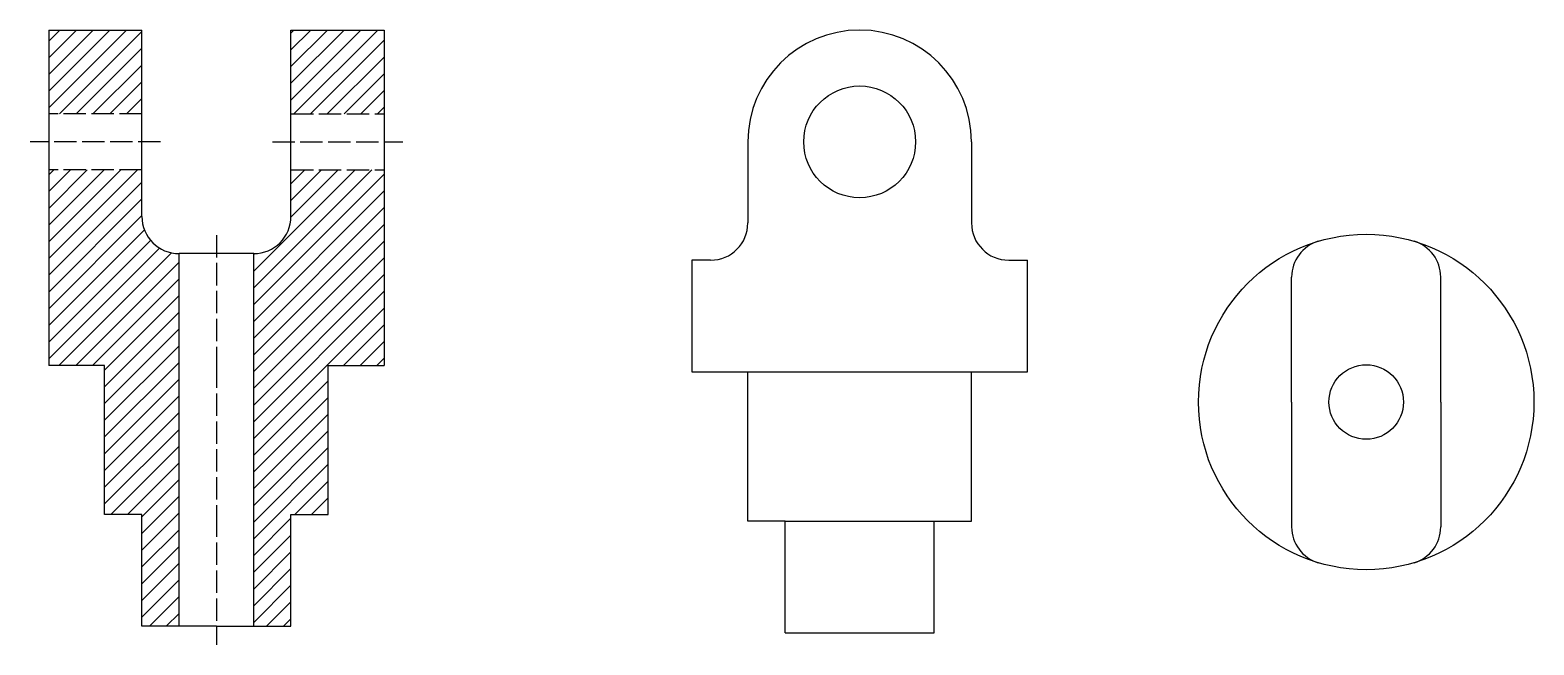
# Model space of a CAD drawing. Header units: millimetres. Extents: x 7.9 to 48.2, y 4.3 to 20.8.
import ezdxf

# ---------------------------------------------------------------- set-up
doc = ezdxf.new("R2010")
doc.units = ezdxf.units.MM
doc.linetypes.add('ACAD_ISO02W100', pattern=[15, 12, -3])
for name, color, linetype in [('Contur', 4, 'Continuous'), ('Linie punctata', 253, 'ACAD_ISO02W100'), ('Zona hasurata', 2, 'Continuous')]:
    doc.layers.add(name, color=color, linetype=linetype)

msp = doc.modelspace()

# ---------------------------------------------------------------- hatches: boundary and pattern name
at = {"layer": 'Zona hasurata'}
h = msp.add_hatch(dxfattribs=at)
h.set_pattern_fill('ANSI31', color=256, scale=0.1)
h.set_pattern_definition([(45, (-5.4359, 0), (-0.2245064, 0.2245064), [])])
h.paths.add_polyline_path([(10.853, 20.819), (8.353, 20.819), (8.353, 18.569), (10.853, 18.569)])
h.paths.add_polyline_path([(10.853, 15.819), (10.853, 17.069), (8.353, 17.069), (8.353, 11.819), (9.853, 11.819), (9.853, 7.819), (10.853, 7.819), (10.853, 4.819), (11.853, 4.819), (11.853, 14.819, -0.414214)])
h.paths.add_polyline_path([(13.853, 4.819), (14.853, 4.819), (14.853, 7.819), (15.853, 7.819), (15.853, 11.819), (17.353, 11.819), (17.353, 17.069), (14.853, 17.069), (14.853, 15.819, -0.414214), (13.853, 14.819)])
h.paths.add_polyline_path([(17.353, 20.819), (14.853, 20.819), (14.853, 18.569), (17.353, 18.569)])

# ---------------------------------------------------------------- linework, layer by layer
at = {"layer": 'Contur'}
for p, q in [((8.353, 20.819), (10.853, 20.819)), ((8.353, 20.819), (8.353, 11.819)), ((10.853, 15.819), (10.853, 20.819)), ((14.853, 20.819), (17.353, 20.819)), ((14.853, 15.819), (14.853, 20.819)), ((17.353, 20.819), (17.353, 11.819)), ((27.111, 17.819), (27.111, 15.644)), ((33.111, 17.819), (33.111, 15.644)), ((11.853, 4.819), (11.853, 14.819)), ((13.853, 14.819), (11.853, 14.819)), ((13.853, 4.819), (13.853, 14.819)), ((26.111, 14.644), (25.611, 14.644)), ((25.611, 14.644), (25.611, 11.644)), ((34.111, 14.644), (34.611, 14.644)), ((34.611, 11.644), (34.611, 14.644)), ((41.701, 10.838), (41.701, 14.192)), ((45.701, 10.838), (45.701, 14.192)), ((9.853, 11.819), (8.353, 11.819)), ((9.853, 7.819), (9.853, 11.819)), ((15.853, 7.819), (15.853, 11.819)), ((15.853, 11.819), (17.353, 11.819)), ((25.611, 11.644), (27.111, 11.644)), ((27.111, 7.644), (27.111, 11.644)), ((27.111, 11.644), (33.111, 11.644)), ((33.111, 7.644), (33.111, 11.644)), ((33.111, 11.644), (34.611, 11.644)), ((41.701, 10.838), (41.701, 7.484)), ((45.701, 10.838), (45.701, 7.484)), ((10.853, 7.819), (9.853, 7.819)), ((10.853, 4.819), (10.853, 7.819)), ((14.853, 4.819), (14.853, 7.819)), ((14.853, 7.819), (15.853, 7.819)), ((28.111, 7.644), (27.111, 7.644)), ((28.111, 4.644), (28.111, 7.644)), ((28.111, 7.644), (32.111, 7.644)), ((32.111, 4.644), (32.111, 7.644)), ((32.111, 7.644), (33.111, 7.644)), ((11.853, 4.819), (10.853, 4.819)), ((12.853, 4.819), (11.853, 4.819)), ((12.853, 4.819), (13.853, 4.819)), ((13.853, 4.819), (14.853, 4.819)), ((28.111, 4.644), (32.111, 4.644))]:
    msp.add_line(p, q, dxfattribs=at)
for centre, radius in [((30.111, 17.819), 1.5), ((43.701, 10.838), 4.5), ((43.701, 10.838), 1)]:
    msp.add_circle(centre, radius, dxfattribs=at)
for centre, radius, start, end in [((30.111, 17.819), 3, 0, 180), ((11.853, 15.819), 1, 180, 270), ((13.853, 15.819), 1, 270, 0), ((26.111, 15.644), 1, 270, 0), ((34.111, 15.644), 1, 180, 270), ((42.701, 14.192), 1, 106.6015, 180), ((44.701, 14.192), 1, 0, 73.3985), ((42.701, 7.484), 1, 180, 253.3985), ((44.701, 7.484), 1, 286.6015, 0)]:
    msp.add_arc(centre, radius, start, end, dxfattribs=at)
at = {"layer": 'Linie punctata', "ltscale": 0.05}
for p, q in [((10.853, 18.569), (8.353, 18.569)), ((14.853, 18.569), (17.353, 18.569)), ((11.353, 17.819), (7.853, 17.819)), ((14.353, 17.819), (17.853, 17.819)), ((10.853, 17.069), (8.353, 17.069)), ((14.853, 17.069), (17.353, 17.069)), ((12.853, 15.319), (12.853, 11.819)), ((12.853, 11.819), (12.853, 7.819)), ((12.853, 7.819), (12.853, 4.319))]:
    msp.add_line(p, q, dxfattribs=at)

doc.saveas('drawing.dxf')
